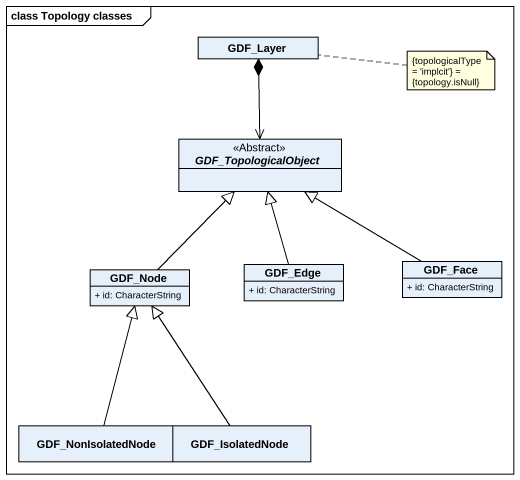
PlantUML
@startuml
mainframe class Topology classes
hide circle
hide empty members
skinparam classAttributeIconSize 0
class GDF_Layer
abstract class GDF_TopologicalObject <<Abstract>>
class GDF_Edge {
  + id: CharacterString
}
class GDF_Face {
  + id: CharacterString
}
class GDF_Node {
  + id: CharacterString
}
class GDF_NonIsolatedNode
class GDF_IsolatedNode
GDF_Layer *--> GDF_TopologicalObject
GDF_Edge -up-|> GDF_TopologicalObject
GDF_Face -left-|> GDF_TopologicalObject
GDF_Node -up-|> GDF_TopologicalObject
GDF_NonIsolatedNode -up-|> GDF_Node
GDF_IsolatedNode -up-|> GDF_Node
note right of GDF_Layer : {topologicalType = 'implcit'} = {topology.isNull}
@enduml
